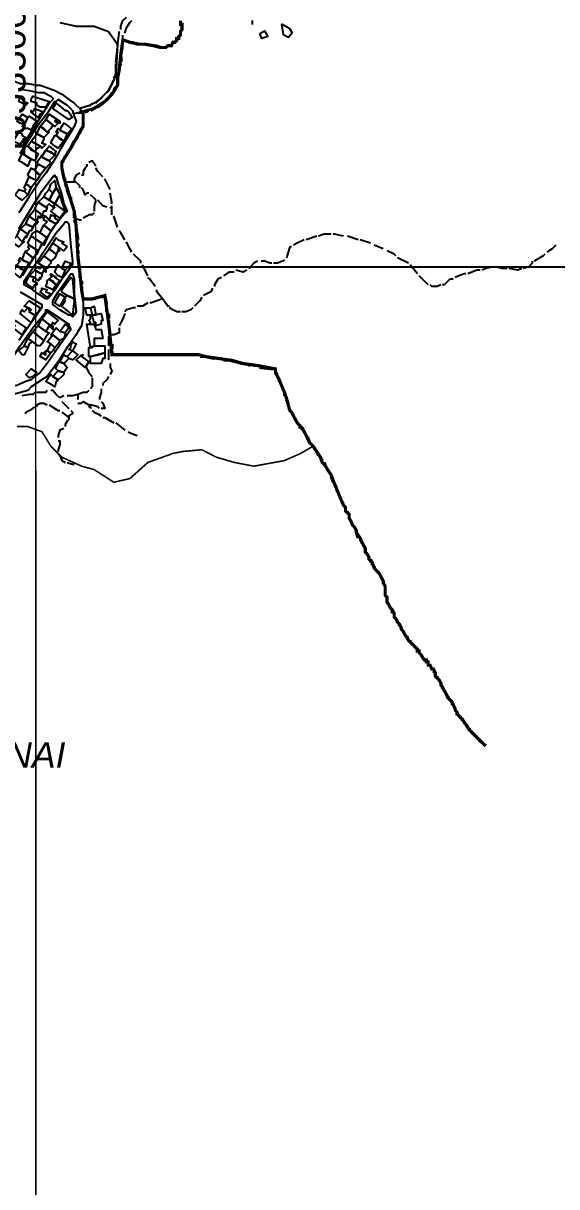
# Model space of a CAD drawing. Header units: millimetres. Extents: x -3588 to 75209, y -3737 to 38254.
# Drawn here: x 28258 to 28660, y 17269 to 18147 of the extents above; entities that cross this region are included whole.
import ezdxf

# ---------------------------------------------------------------- set-up
doc = ezdxf.new("R2010")
doc.units = ezdxf.units.MM
doc.layers.add('P', color=253, linetype='Continuous')
doc.layers.add('T', color=7, linetype='Continuous')

msp = doc.modelspace()

# ---------------------------------------------------------------- linework, layer by layer
msp.add_lwpolyline([(27912.41, 18777.795), (29501.621, 18777.795), (29501.621, 17962.799), (27912.41, 17962.799)], close=True)
at = {"color": 254}
for points in [[(28452.545, 18146.166), (28453.68, 18138.384), (28457.687, 18136.344), (28460.56, 18139.668), (28458.821, 18142.539), (28452.545, 18146.166)], [(28436.217, 18139.125), (28439.519, 18141.15), (28442.146, 18136.725), (28437.568, 18135.301), (28436.217, 18139.125)]]:
    msp.add_lwpolyline(points, dxfattribs=at)
at = {"layer": 'P', "color": 9, "const_width": 1.2}
msp.add_lwpolyline([(28268.186, 12346.771), (28266.285, 21345.396)], dxfattribs=at)
at = {"layer": 'P', "color": 254}
for points, const_width in [([(28376.212, 18148.757), (28376.212, 18145.94), (28377.348, 18145.94), (28377.348, 18143.396), (28377.348, 18141.987), (28376.212, 18140.579), (28376.212, 18139.171), (28376.212, 18137.746), (28374.804, 18136.626), (28374.804, 18135.218), (28373.395, 18135.218), (28373.395, 18133.809), (28371.987, 18132.385), (28370.563, 18132.385), (28369.442, 18129.856), (28368.034, 18129.856), (28366.61, 18129.856), (28365.201, 18128.432), (28363.793, 18128.432), (28362.657, 18128.432), (28361.249, 18128.432), (28355.887, 18129.856), (28349.118, 18130.977), (28344.877, 18130.977), (28338.107, 18132.385), (28334.154, 18133.809), (28332.746, 18133.809), (28331.338, 18124.207), (28329.913, 18110.652), (28328.793, 18105.291), (28328.793, 18099.93), (28324.552, 18093.16), (28319.191, 18087.783), (28311.013, 18082.421), (28301.683, 18079.605), (28302.819, 18079.605), (28302.819, 18074.244), (28302.819, 18071.411), (28302.819, 18068.882), (28300.274, 18064.641), (28293.505, 18052.511), (28289.264, 18045.725), (28286.735, 18041.772), (28286.735, 18037.547), (28288.144, 18030.761), (28290.688, 18022.584), (28293.505, 18013.269), (28296.049, 18005.076), (28297.458, 17994.353), (28298.866, 17971.212), (28300.274, 17959.065), (28301.683, 17945.51), (28302.819, 17938.74), (28309.589, 17938.74), (28319.191, 17941.285), (28322.007, 17920.96), (28324.552, 17896.682), (28335.563, 17896.682), (28340.924, 17896.682), (28343.468, 17896.682), (28346.285, 17896.682), (28351.662, 17896.682), (28354.479, 17896.682), (28357.024, 17896.682), (28366.61, 17896.682), (28371.987, 17896.682), (28380.165, 17896.682), (28385.526, 17896.682), (28389.767, 17896.682), (28395.128, 17895.274), (28412.636, 17892.729), (28423.631, 17889.913), (28434.37, 17888.488), (28447.909, 17885.96), (28447.909, 17883.127), (28450.741, 17877.766), (28451.862, 17874.949), (28454.694, 17868.164), (28456.103, 17864.211), (28458.647, 17854.625), (28460.055, 17853.2), (28464.28, 17845.31), (28468.233, 17841.069), (28471.066, 17835.708), (28473.611, 17830.347), (28476.427, 17827.514), (28473.611, 17826.106), (28466.825, 17822.153), (28454.694, 17816.792), (28431.537, 17812.551), (28416.861, 17815.384), (28403.306, 17819.336), (28392.312, 17824.986), (28377.348, 17823.561), (28370.563, 17822.153), (28351.662, 17815.384), (28338.107, 17803.237), (28325.96, 17800.42), (28311.013, 17810.022), (28301.683, 17812.551), (28286.735, 17819.336), (28278.541, 17827.514), (28271.772, 17838.525), (28261.033, 17842.478), (28252.855, 17842.478)], 1.2), ([(28376.212, 18148.757), (28376.212, 18145.94), (28377.348, 18145.94), (28377.348, 18143.396), (28377.348, 18141.987), (28376.212, 18140.579), (28376.212, 18139.171), (28376.212, 18137.746), (28374.804, 18136.626), (28374.804, 18135.218), (28373.395, 18135.218), (28373.395, 18133.809), (28371.987, 18132.385), (28370.563, 18132.385), (28369.442, 18129.856), (28368.034, 18129.856), (28366.61, 18129.856), (28365.201, 18128.432), (28363.793, 18128.432), (28362.657, 18128.432), (28361.249, 18128.432), (28355.887, 18129.856), (28349.118, 18130.977), (28344.877, 18130.977), (28338.107, 18132.385), (28334.154, 18133.809), (28332.746, 18133.809), (28331.338, 18124.207), (28329.913, 18110.652), (28328.793, 18105.291), (28328.793, 18099.93), (28324.552, 18093.16), (28319.191, 18087.783), (28311.013, 18082.421), (28301.683, 18079.605), (28302.819, 18079.605), (28302.819, 18074.244), (28302.819, 18071.411), (28302.819, 18068.882), (28300.274, 18064.641), (28293.505, 18052.511), (28289.264, 18045.725), (28286.735, 18041.772), (28286.735, 18037.547), (28288.144, 18030.761), (28290.688, 18022.584), (28293.505, 18013.269), (28296.049, 18005.076), (28297.458, 17994.353), (28298.866, 17971.212), (28300.274, 17959.065), (28301.683, 17945.51), (28302.819, 17938.74), (28309.589, 17938.74), (28319.191, 17941.285), (28322.007, 17920.96), (28324.552, 17896.682), (28335.563, 17896.682), (28340.924, 17896.682), (28343.468, 17896.682), (28346.285, 17896.682), (28351.662, 17896.682), (28354.479, 17896.682), (28357.024, 17896.682), (28366.61, 17896.682), (28371.987, 17896.682), (28380.165, 17896.682), (28385.526, 17896.682), (28389.767, 17896.682), (28395.128, 17895.274), (28412.636, 17892.729), (28423.631, 17889.913), (28434.37, 17888.488), (28447.909, 17885.96), (28447.909, 17883.127), (28450.741, 17877.766), (28451.862, 17874.949), (28454.694, 17868.164), (28456.103, 17864.211), (28458.647, 17854.625), (28460.055, 17853.2), (28464.28, 17845.31), (28468.233, 17841.069), (28471.066, 17835.708), (28473.611, 17830.347), (28476.427, 17827.514), (28478.972, 17823.561), (28481.789, 17819.336), (28483.197, 17815.384), (28485.741, 17812.551), (28487.15, 17810.022), (28489.982, 17805.781), (28492.511, 17799.012), (28495.344, 17792.226), (28498.16, 17785.457), (28499.297, 17782.912), (28500.705, 17781.504), (28500.705, 17778.687), (28502.113, 17777.551), (28503.522, 17776.142), (28503.522, 17773.326), (28504.93, 17770.781), (28506.066, 17767.965), (28507.474, 17766.54), (28508.883, 17764.012), (28508.883, 17762.587), (28511.715, 17758.362), (28512.836, 17755.818), (28514.26, 17753.001), (28515.668, 17750.456), (28515.668, 17747.64), (28517.077, 17746.215), (28518.485, 17743.687), (28518.485, 17742.263), (28521.03, 17739.446), (28522.438, 17735.493), (28523.846, 17734.085), (28526.391, 17731.252), (28529.208, 17725.891), (28529.208, 17724.482), (28530.632, 17721.938), (28530.632, 17719.121), (28530.632, 17717.713), (28530.632, 17715.168), (28532.04, 17713.76), (28532.04, 17712.352), (28532.04, 17710.927), (28532.04, 17709.807), (28533.16, 17708.399), (28534.585, 17705.566), (28535.993, 17704.158), (28537.401, 17701.613), (28537.401, 17698.796), (28538.81, 17697.388), (28539.946, 17694.844), (28541.354, 17693.435), (28542.763, 17690.603), (28542.763, 17689.482), (28544.171, 17688.074), (28545.579, 17685.241), (28546.716, 17683.833), (28548.124, 17681.288), (28549.532, 17679.88), (28550.957, 17678.472), (28552.365, 17677.063), (28553.485, 17675.927), (28554.909, 17674.519), (28554.909, 17673.111), (28556.318, 17673.111), (28556.318, 17671.702), (28557.726, 17670.278), (28559.134, 17667.749), (28560.271, 17666.341), (28561.679, 17666.341), (28561.679, 17664.917), (28563.087, 17664.917), (28563.087, 17663.508), (28563.087, 17662.388), (28564.496, 17662.388), (28565.904, 17659.555), (28567.04, 17659.555), (28568.449, 17656.739), (28568.449, 17654.194), (28569.857, 17652.786), (28571.281, 17651.377), (28572.69, 17648.833), (28572.69, 17647.425), (28573.81, 17646.016), (28575.234, 17643.184), (28576.643, 17640.639), (28578.051, 17637.822), (28579.459, 17636.414), (28580.595, 17635.278), (28582.004, 17632.461), (28583.412, 17629.628), (28583.412, 17628.508), (28584.82, 17627.1), (28584.82, 17625.692), (28586.229, 17624.267), (28587.365, 17622.859), (28588.773, 17621.739), (28594.135, 17613.545), (28598.376, 17609.304), (28602.328, 17605.367), (28606.553, 17601.414)], 2.417), ([(28376.212, 18147.349), (28376.212, 18145.94), (28377.348, 18145.94), (28377.348, 18143.396)], 2.417), ([(28374.804, 18136.626), (28374.804, 18135.218), (28373.395, 18135.218), (28373.395, 18133.809), (28371.987, 18132.385), (28370.563, 18132.385), (28369.442, 18129.856), (28368.034, 18129.856)], 2.417), ([(28377.348, 18141.987), (28376.212, 18140.579), (28376.212, 18139.171), (28376.212, 18137.746)], 2.417), ([(28332.746, 18133.809), (28331.338, 18124.207), (28331.338, 18123.071)], 2.417), ([(28338.107, 18132.385), (28334.154, 18133.809)], 2.417), ([(28343.468, 18130.977), (28339.516, 18132.385)], 2.417), ([(28355.887, 18129.856), (28349.118, 18130.977), (28344.877, 18130.977)], 2.417), ([(28361.249, 18128.432), (28357.024, 18129.856)], 2.417), ([(28366.61, 18129.856), (28365.201, 18128.432), (28363.793, 18128.432), (28362.657, 18128.432)], 2.417)]:
    msp.add_lwpolyline(points, dxfattribs=dict(at, const_width=const_width))
for points in [[(28285.311, 18147.349), (28297.458, 18144.532), (28311.013, 18144.532), (28322.007, 18140.579), (28328.793, 18130.977), (28327.385, 18108.107), (28325.96, 18103.882), (28322.007, 18095.977), (28319.191, 18093.16), (28316.374, 18090.327), (28311.013, 18086.374), (28308.468, 18084.966), (28300.274, 18082.421)], [(28331.338, 18141.987), (28331.338, 18144.532), (28332.746, 18148.757), (28335.563, 18151.301)], [(28334.154, 18139.171), (28335.563, 18143.396), (28338.107, 18147.349), (28339.516, 18148.757)], [(28430.417, 18148.757), (28430.417, 18145.94)], [(28126.666, 18144.532), (28128.09, 18144.532), (28134.86, 18143.396), (28141.63, 18141.987), (28159.41, 18135.218), (28172.965, 18130.977), (28182.279, 18127.024), (28201.195, 18121.663), (28214.751, 18116.301), (28228.29, 18110.652), (28237.892, 18108.107), (28246.086, 18105.291), (28251.447, 18102.746), (28255.4, 18101.338), (28261.033, 18101.338), (28267.819, 18099.93), (28270.363, 18099.93), (28274.588, 18098.521), (28281.358, 18095.977), (28286.735, 18093.16), (28292.097, 18089.207), (28296.049, 18086.374), (28297.458, 18084.966), (28300.274, 18082.421)], [(28328.793, 18129.856), (28329.913, 18139.171), (28329.913, 18140.579)], [(28332.746, 18127.024), (28332.746, 18137.746)], [(28327.385, 18117.422), (28328.793, 18128.432)], [(28331.338, 18114.893), (28331.338, 18124.207), (28332.746, 18125.616)]]:
    msp.add_lwpolyline(points, dxfattribs=at)
at = {"layer": 'P'}
for points, const_width in [([(28331.338, 18121.663), (28331.338, 18117.422)], 2.417), ([(28329.913, 18110.652), (28328.793, 18105.291), (28328.793, 18101.338)], 2.417), ([(28331.338, 18116.301), (28329.913, 18113.485)], 2.417), ([(28324.552, 18094.568), (28324.552, 18093.16), (28323.144, 18091.736)], 2.417), ([(28327.385, 18098.521), (28325.96, 18095.977)], 2.417), ([(28312.421, 18083.558), (28311.013, 18082.421), (28308.468, 18081.013)], 2.417), ([(28322.007, 18090.327), (28319.191, 18087.783), (28313.83, 18083.558)], 2.417), ([(28302.819, 18079.605), (28302.819, 18074.244), (28302.819, 18071.411), (28302.819, 18068.882)], 2.417), ([(28307.06, 18081.013), (28304.227, 18079.605)], 2.417), ([(28301.683, 18067.458), (28300.274, 18064.641), (28300.274, 18063.233)], 2.417), ([(28296.049, 18057.872), (28293.505, 18052.511), (28290.688, 18048.558)], 2.417), ([(28298.866, 18062.097), (28297.458, 18059.28)], 2.417), ([(28288.144, 18042.908), (28286.735, 18041.772), (28286.735, 18038.955)], 2.417), ([(28289.264, 18047.133), (28289.264, 18045.725), (28288.144, 18044.317)], 2.417), ([(28286.735, 18037.547), (28288.144, 18030.761), (28289.264, 18028.233)], 2.417), ([(28289.264, 18025.4), (28290.688, 18022.584)], 2.417), ([(28290.688, 18021.447), (28292.097, 18017.222)], 2.417), ([(28293.505, 18015.798), (28293.505, 18013.269), (28296.049, 18005.076)], 2.417), ([(28296.049, 18003.667), (28296.049, 17999.714)], 2.417), ([(28296.049, 17998.306), (28297.458, 17995.473)], 2.417), ([(28297.458, 17992.945), (28298.866, 17983.342)], 2.417), ([(28298.866, 17980.798), (28298.866, 17977.981)], 2.417), ([(28298.866, 17975.149), (28298.866, 17972.62)], 2.417), ([(28298.866, 17969.787), (28300.274, 17960.473)], 2.417), ([(28300.274, 17957.657), (28300.274, 17954.824)], 2.417), ([(28301.683, 17952.295), (28301.683, 17949.463)], 2.417), ([(28301.683, 17948.054), (28301.683, 17945.51), (28302.819, 17938.74), (28304.227, 17938.74)], 2.417), ([(28305.636, 17938.74), (28309.589, 17938.74)], 2.417), ([(28311.013, 17938.74), (28313.83, 17940.148)], 2.417), ([(28316.374, 17940.148), (28319.191, 17941.285), (28320.599, 17934.499)], 2.417), ([(28320.599, 17931.971), (28320.599, 17929.138)], 2.417), ([(28322.007, 17927.73), (28322.007, 17923.777)], 2.417), ([(28322.007, 17922.368), (28322.007, 17920.96), (28323.144, 17911.646)], 2.417), ([(28323.144, 17910.238), (28323.144, 17906.285)], 2.417), ([(28324.552, 17904.86), (28324.552, 17900.635)], 2.417), ([(28324.552, 17899.499), (28324.552, 17896.682), (28332.746, 17896.682)], 2.417), ([(28334.154, 17896.682), (28335.563, 17896.682), (28338.107, 17896.682)], 2.417), ([(28339.516, 17896.682), (28340.924, 17896.682), (28343.468, 17896.682)], 2.417), ([(28344.877, 17896.682), (28346.285, 17896.682), (28351.662, 17896.682), (28354.479, 17896.682), (28355.887, 17896.682)], 2.417), ([(28357.024, 17896.682), (28361.249, 17896.682)], 2.417), ([(28362.657, 17896.682), (28366.61, 17896.682)], 2.417), ([(28368.034, 17896.682), (28371.987, 17896.682), (28378.757, 17896.682)], 2.417), ([(28380.165, 17896.682), (28384.118, 17896.682)], 2.417), ([(28385.526, 17896.682), (28389.767, 17896.682)], 2.417), ([(28390.887, 17895.274), (28395.128, 17895.274), (28401.898, 17893.85)], 2.417), ([(28403.306, 17893.85), (28407.259, 17893.85)], 2.417), ([(28408.684, 17892.729), (28412.636, 17892.729)], 2.417), ([(28414.045, 17892.729), (28423.631, 17889.913)], 2.417), ([(28426.176, 17889.913), (28429.008, 17888.488)], 2.417), ([(28431.537, 17888.488), (28434.37, 17888.488)], 2.417), ([(28435.778, 17887.08), (28446.5, 17885.96)], 2.417), ([(28447.909, 17884.536), (28447.909, 17883.127), (28449.333, 17881.719)], 2.417), ([(28449.333, 17880.311), (28450.741, 17877.766), (28450.741, 17876.358)], 2.417), ([(28451.862, 17874.949), (28454.694, 17868.164), (28454.694, 17865.635)], 2.417), ([(28456.103, 17862.803), (28457.511, 17859.986)], 2.417), ([(28457.511, 17858.85), (28458.647, 17854.625)], 2.417), ([(28460.055, 17853.2), (28464.28, 17845.31), (28465.417, 17843.886)], 2.417), ([(28252.855, 17842.478), (28261.033, 17842.478), (28271.772, 17838.525), (28278.541, 17827.514), (28286.735, 17819.336), (28301.683, 17812.551), (28311.013, 17810.022), (28325.96, 17800.42), (28338.107, 17803.237), (28351.662, 17815.384), (28370.563, 17822.153), (28377.348, 17823.561), (28392.312, 17824.986), (28403.306, 17819.336), (28416.861, 17815.384), (28431.537, 17812.551), (28454.694, 17816.792), (28466.825, 17822.153), (28473.611, 17826.106), (28476.427, 17827.514), (28478.972, 17823.561), (28481.789, 17819.336), (28483.197, 17815.384), (28485.741, 17812.551), (28487.15, 17810.022), (28489.982, 17805.781), (28492.511, 17799.012), (28495.344, 17792.226), (28498.16, 17785.457), (28499.297, 17782.912), (28500.705, 17781.504), (28500.705, 17778.687), (28502.113, 17777.551), (28503.522, 17776.142), (28503.522, 17773.326), (28504.93, 17770.781), (28506.066, 17767.965), (28507.474, 17766.54), (28508.883, 17764.012), (28508.883, 17762.587), (28511.715, 17758.362), (28512.836, 17755.818), (28514.26, 17753.001), (28515.668, 17750.456), (28515.668, 17747.64), (28517.077, 17746.215), (28518.485, 17743.687), (28518.485, 17742.263), (28521.03, 17739.446), (28522.438, 17735.493), (28523.846, 17734.085), (28526.391, 17731.252), (28529.208, 17725.891), (28529.208, 17724.482), (28530.632, 17721.938), (28530.632, 17719.121), (28530.632, 17717.713), (28530.632, 17715.168), (28532.04, 17713.76), (28532.04, 17712.352), (28532.04, 17710.927), (28532.04, 17709.807), (28533.16, 17708.399), (28534.585, 17705.566), (28535.993, 17704.158), (28537.401, 17701.613), (28537.401, 17698.796), (28538.81, 17697.388), (28539.946, 17694.844), (28541.354, 17693.435), (28542.763, 17690.603), (28542.763, 17689.482), (28544.171, 17688.074), (28545.579, 17685.241), (28546.716, 17683.833), (28548.124, 17681.288), (28549.532, 17679.88), (28550.957, 17678.472), (28552.365, 17677.063), (28553.485, 17675.927), (28554.909, 17674.519), (28554.909, 17673.111), (28556.318, 17673.111), (28556.318, 17671.702), (28557.726, 17670.278), (28559.134, 17667.749), (28560.271, 17666.341), (28561.679, 17666.341), (28561.679, 17664.917), (28563.087, 17664.917), (28563.087, 17663.508), (28563.087, 17662.388), (28564.496, 17662.388), (28565.904, 17659.555), (28567.04, 17659.555), (28568.449, 17656.739), (28568.449, 17654.194), (28569.857, 17652.786), (28571.281, 17651.377), (28572.69, 17648.833), (28572.69, 17647.425), (28573.81, 17646.016), (28575.234, 17643.184), (28576.643, 17640.639), (28578.051, 17637.822), (28579.459, 17636.414), (28580.595, 17635.278), (28582.004, 17632.461), (28583.412, 17629.628), (28583.412, 17628.508), (28584.82, 17627.1), (28584.82, 17625.692), (28586.229, 17624.267), (28587.365, 17622.859), (28588.773, 17621.739), (28594.135, 17613.545), (28598.376, 17609.304), (28602.328, 17605.367), (28606.553, 17601.414)], 1.2), ([(28465.417, 17842.478), (28468.233, 17841.069), (28468.233, 17839.661)], 2.417), ([(28469.658, 17838.525), (28471.066, 17835.708)], 2.417), ([(28472.186, 17834.3), (28473.611, 17830.347), (28476.427, 17827.514), (28477.836, 17824.986)], 2.417), ([(28478.972, 17823.561), (28480.38, 17820.745)], 2.417), ([(28481.789, 17819.336), (28483.197, 17816.792)], 2.417), ([(28484.605, 17815.384), (28485.741, 17812.551), (28487.15, 17810.022), (28489.982, 17805.781)], 2.417), ([(28489.982, 17804.661), (28491.391, 17800.42)], 2.417), ([(28492.511, 17799.012), (28493.935, 17796.467)], 2.417), ([(28493.935, 17795.059), (28495.344, 17792.226), (28498.16, 17785.457), (28499.297, 17784.336)], 2.417), ([(28499.297, 17782.912), (28500.705, 17781.504), (28500.705, 17780.095)], 2.417), ([(28502.113, 17778.687), (28502.113, 17777.551), (28503.522, 17776.142), (28503.522, 17774.734)], 2.417), ([(28503.522, 17773.326), (28504.93, 17770.781), (28506.066, 17767.965), (28507.474, 17766.54), (28508.883, 17764.012)], 2.417), ([(28508.883, 17762.587), (28510.307, 17758.362)], 2.417), ([(28511.715, 17757.226), (28512.836, 17755.818), (28512.836, 17754.409)], 2.417), ([(28514.26, 17753.001), (28515.668, 17750.456), (28515.668, 17747.64), (28517.077, 17746.215), (28518.485, 17743.687)], 2.417), ([(28519.621, 17742.263), (28521.03, 17739.446), (28521.03, 17738.038)], 2.417), ([(28522.438, 17736.901), (28522.438, 17735.493), (28523.846, 17734.085)], 2.417), ([(28525.255, 17732.676), (28526.391, 17731.252), (28529.208, 17725.891), (28529.208, 17724.482), (28529.208, 17723.362)], 2.417), ([(28530.632, 17721.938), (28530.632, 17719.121), (28530.632, 17717.713)], 2.417), ([(28530.632, 17716.577), (28530.632, 17715.168), (28532.04, 17713.76)], 2.417), ([(28532.04, 17710.927), (28532.04, 17709.807), (28533.16, 17708.399), (28534.585, 17705.566), (28535.993, 17704.158), (28535.993, 17701.613)], 2.417), ([(28537.401, 17700.205), (28537.401, 17698.796), (28538.81, 17697.388)], 2.417), ([(28539.946, 17696.252), (28539.946, 17694.844), (28541.354, 17693.435), (28541.354, 17692.027)], 2.417), ([(28542.763, 17690.603), (28542.763, 17689.482), (28544.171, 17688.074), (28545.579, 17685.241), (28546.716, 17683.833), (28548.124, 17682.713)], 2.417), ([(28549.532, 17681.288), (28549.532, 17679.88), (28550.957, 17678.472)], 2.417), ([(28552.365, 17677.063), (28553.485, 17675.927), (28554.909, 17674.519)], 2.417), ([(28556.318, 17673.111), (28556.318, 17671.702), (28557.726, 17670.278), (28559.134, 17667.749), (28560.271, 17666.341), (28561.679, 17666.341), (28561.679, 17664.917), (28563.087, 17664.917)], 2.417), ([(28563.087, 17663.508), (28563.087, 17662.388), (28564.496, 17662.388), (28565.904, 17659.555)], 2.417), ([(28567.04, 17658.147), (28568.449, 17656.739), (28568.449, 17655.602)], 2.417), ([(28569.857, 17654.194), (28569.857, 17652.786), (28571.281, 17651.377), (28572.69, 17648.833), (28572.69, 17647.425), (28573.81, 17646.016), (28573.81, 17644.592)], 2.417), ([(28575.234, 17643.184), (28576.643, 17640.639)], 2.417), ([(28578.051, 17639.231), (28578.051, 17637.822), (28579.459, 17636.414), (28579.459, 17635.278)], 2.417), ([(28580.595, 17633.869), (28582.004, 17632.461), (28583.412, 17629.628), (28583.412, 17628.508), (28584.82, 17627.1), (28584.82, 17625.692), (28586.229, 17625.692)], 2.417), ([(28587.365, 17624.267), (28587.365, 17622.859), (28588.773, 17621.739), (28588.773, 17620.314)], 2.417), ([(28590.182, 17618.906), (28593.014, 17616.089)], 2.417), ([(28594.135, 17614.953), (28594.135, 17613.545), (28598.376, 17609.304), (28600.92, 17606.775)], 2.417), ([(28600.92, 17605.367), (28602.328, 17605.367), (28603.737, 17603.942)], 2.417), ([(28605.145, 17602.534), (28606.553, 17601.414)], 2.417)]:
    msp.add_lwpolyline(points, dxfattribs=dict(at, const_width=const_width))
for points in [[(28325.96, 18105.291), (28327.385, 18108.107), (28327.385, 18116.301)], [(28328.793, 18102.746), (28328.793, 18105.291), (28329.913, 18110.652), (28329.913, 18113.485)], [(28320.599, 18094.568), (28322.007, 18095.977), (28323.144, 18098.521), (28325.96, 18103.882)], [(28255.4, 18097.097), (28262.17, 18095.977), (28268.939, 18094.568), (28273.18, 18094.568), (28278.541, 18091.736), (28279.95, 18090.327), (28279.95, 18089.207), (28277.133, 18086.374), (28256.808, 18053.919)], [(28323.144, 18091.736), (28324.552, 18093.16), (28328.793, 18099.93), (28328.793, 18101.338)], [(28256.808, 18091.736), (28258.217, 18090.327), (28258.217, 18087.783), (28261.033, 18086.374), (28259.625, 18084.966), (28254.264, 18087.783), (28255.4, 18091.736), (28256.808, 18091.736)], [(28255.4, 18048.558), (28268.939, 18070.003), (28277.133, 18081.013), (28281.358, 18087.783), (28282.494, 18087.783), (28283.903, 18089.207), (28290.688, 18084.966), (28294.913, 18081.013), (28296.049, 18076.772), (28297.458, 18072.835), (28296.049, 18068.882), (28293.505, 18064.641), (28289.264, 18057.872), (28285.311, 18051.086), (28283.903, 18048.558), (28281.358, 18044.317), (28274.588, 18033.594), (28270.363, 18028.233), (28262.17, 18015.798), (28254.264, 18003.667)], [(28270.363, 18083.558), (28267.819, 18084.966), (28267.819, 18086.374), (28263.578, 18087.783), (28263.578, 18089.207), (28264.986, 18091.736), (28277.133, 18087.783), (28274.588, 18083.558), (28270.363, 18083.558)], [(28289.264, 18081.013), (28290.688, 18081.013), (28292.097, 18079.605), (28294.913, 18075.652), (28292.097, 18074.244), (28279.95, 18082.421), (28282.494, 18086.374), (28289.264, 18081.013)], [(28300.274, 18082.421), (28302.819, 18083.558), (28308.468, 18084.966), (28309.589, 18086.374)], [(28312.421, 18086.374), (28315.238, 18089.207), (28319.191, 18093.16)], [(28313.83, 18083.558), (28319.191, 18087.783), (28322.007, 18090.327)], [(28261.033, 18075.652), (28258.217, 18070.003), (28255.4, 18071.411), (28252.855, 18072.835), (28256.808, 18078.196), (28261.033, 18075.652)], [(28264.986, 18068.882), (28263.578, 18066.05), (28261.033, 18067.458), (28259.625, 18067.458), (28256.808, 18068.882), (28258.217, 18070.003), (28261.033, 18075.652), (28262.17, 18076.772), (28267.819, 18072.835), (28266.411, 18071.411), (28264.986, 18068.882)], [(28270.363, 18078.196), (28268.939, 18075.652), (28263.578, 18079.605), (28263.578, 18081.013), (28264.986, 18079.605), (28266.411, 18082.421), (28273.18, 18079.605), (28270.363, 18078.196)], [(28301.683, 18079.605), (28302.819, 18079.605), (28302.819, 18074.244), (28302.819, 18071.411), (28302.819, 18068.882), (28300.274, 18064.641), (28293.505, 18052.511), (28289.264, 18045.725), (28286.735, 18041.772), (28286.735, 18037.547), (28288.144, 18030.761), (28290.688, 18022.584), (28293.505, 18013.269), (28296.049, 18005.076), (28297.458, 17994.353), (28298.866, 17971.212), (28300.274, 17959.065), (28301.683, 17945.51), (28302.819, 17935.923), (28302.819, 17926.609), (28301.683, 17918.415), (28298.866, 17914.174), (28297.458, 17911.646), (28290.688, 17902.044), (28283.903, 17891.321), (28279.95, 17885.96), (28275.725, 17880.311), (28271.772, 17877.766)], [(28285.311, 18072.835), (28285.311, 18071.411), (28282.494, 18074.244), (28281.358, 18072.835), (28283.903, 18071.411), (28281.358, 18068.882), (28279.95, 18070.003), (28274.588, 18074.244), (28277.133, 18078.196), (28285.311, 18072.835)], [(28300.274, 18082.421), (28301.683, 18079.605)], [(28301.683, 18079.605), (28311.013, 18082.421), (28312.421, 18083.558)], [(28275.725, 18064.641), (28277.133, 18064.641), (28274.588, 18062.097), (28273.18, 18060.688), (28267.819, 18063.233), (28270.363, 18068.882), (28275.725, 18064.641)], [(28273.18, 18067.458), (28270.363, 18068.882), (28274.588, 18074.244), (28279.95, 18070.003), (28278.541, 18067.458), (28275.725, 18064.641), (28273.18, 18067.458)], [(28285.311, 18059.28), (28282.494, 18062.097), (28283.903, 18064.641), (28282.494, 18064.641), (28283.903, 18067.458), (28285.311, 18066.05), (28290.688, 18063.233), (28288.144, 18057.872), (28285.311, 18059.28)], [(28293.505, 18067.458), (28294.913, 18067.458), (28290.688, 18063.233), (28285.311, 18066.05), (28286.735, 18068.882), (28288.144, 18071.411), (28292.097, 18068.882), (28293.505, 18067.458)], [(28256.808, 18057.872), (28255.4, 18055.327), (28250.039, 18057.872), (28254.264, 18064.641), (28256.808, 18063.233), (28256.808, 18062.097), (28259.625, 18060.688), (28256.808, 18057.872)], [(28273.18, 18060.688), (28273.18, 18059.28), (28271.772, 18056.447), (28274.588, 18055.327), (28271.772, 18052.511), (28270.363, 18053.919), (28263.578, 18057.872), (28267.819, 18063.233), (28273.18, 18060.688)], [(28281.358, 18053.919), (28278.541, 18056.447), (28279.95, 18059.28), (28281.358, 18062.097), (28282.494, 18062.097), (28288.144, 18057.872), (28283.903, 18052.511), (28281.358, 18053.919)], [(28256.808, 18048.558), (28259.625, 18053.919), (28261.033, 18053.919), (28266.411, 18049.678), (28268.939, 18048.558), (28266.411, 18042.908), (28263.578, 18044.317), (28256.808, 18048.558)], [(28263.578, 18051.086), (28261.033, 18053.919), (28263.578, 18057.872), (28270.363, 18053.919), (28268.939, 18052.511), (28267.819, 18052.511), (28266.411, 18049.678), (28263.578, 18051.086)], [(28278.541, 18049.678), (28281.358, 18047.133), (28277.133, 18042.908), (28271.772, 18045.725), (28273.18, 18048.558), (28274.588, 18051.086), (28278.541, 18049.678)], [(28281.358, 18048.558), (28281.358, 18047.133), (28274.588, 18051.086), (28277.133, 18053.919), (28282.494, 18049.678), (28281.358, 18048.558)], [(28262.17, 18041.772), (28261.033, 18038.955), (28256.808, 18041.772), (28254.264, 18042.908), (28256.808, 18048.558), (28263.578, 18044.317), (28262.17, 18041.772)], [(28271.772, 18038.955), (28268.939, 18040.364), (28267.819, 18041.772), (28271.772, 18047.133), (28271.772, 18045.725), (28277.133, 18042.908), (28278.541, 18041.772), (28274.588, 18037.547), (28271.772, 18038.955)], [(28312.421, 18038.955), (28309.589, 18042.908), (28307.06, 18041.772)], [(28254.264, 17991.536), (28264.986, 18009.028), (28271.772, 18020.039), (28275.725, 18025.4), (28279.95, 18030.761), (28281.358, 18032.186), (28281.358, 18030.761), (28282.494, 18030.761), (28283.903, 18025.4), (28286.735, 18017.222), (28288.144, 18010.437), (28290.688, 18005.076), (28289.264, 18003.667), (28282.494, 17995.473), (28268.939, 17975.149), (28262.17, 17964.426), (28256.808, 17956.248)], [(28264.986, 18029.353), (28262.17, 18030.761), (28261.033, 18032.186), (28263.578, 18037.547), (28266.411, 18036.123), (28270.363, 18032.186), (28267.819, 18028.233), (28264.986, 18029.353)], [(28267.819, 18033.594), (28266.411, 18036.123), (28268.939, 18040.364), (28274.588, 18037.547), (28270.363, 18032.186), (28267.819, 18033.594)], [(28300.274, 18033.594), (28297.458, 18032.186), (28296.049, 18029.353), (28296.049, 18028.233)], [(28305.636, 18040.364), (28305.636, 18038.955), (28304.227, 18037.547), (28302.819, 18035.002), (28302.819, 18032.186), (28301.683, 18032.186)], [(28317.782, 18030.761), (28313.83, 18035.002), (28312.421, 18037.547)], [(28262.17, 18020.039), (28261.033, 18017.222), (28258.217, 18020.039), (28259.625, 18021.447), (28258.217, 18022.584), (28259.625, 18025.4), (28263.578, 18022.584), (28262.17, 18020.039)], [(28262.17, 18023.992), (28259.625, 18025.4), (28262.17, 18030.761), (28267.819, 18028.233), (28263.578, 18022.584), (28262.17, 18023.992)], [(28278.541, 18025.4), (28281.358, 18028.233), (28282.494, 18022.584), (28279.95, 18018.631), (28277.133, 18021.447), (28278.541, 18025.4)], [(28296.049, 18028.233), (28296.049, 18026.809), (28293.505, 18026.809), (28289.264, 18026.809)], [(28300.274, 18022.584), (28300.274, 18023.992), (28296.049, 18028.233)], [(28323.144, 18021.447), (28319.191, 18029.353)], [(28258.217, 18020.039), (28261.033, 18017.222), (28256.808, 18013.269), (28254.264, 18014.678), (28251.447, 18017.222), (28254.264, 18021.447), (28258.217, 18020.039)], [(28277.133, 18013.269), (28281.358, 18010.437), (28279.95, 18007.908), (28277.133, 18010.437), (28274.588, 18007.908), (28268.939, 18011.861), (28273.18, 18015.798), (28277.133, 18013.269)], [(28274.588, 18018.631), (28277.133, 18021.447), (28279.95, 18018.631), (28277.133, 18013.269), (28273.18, 18015.798), (28274.588, 18018.631)], [(28283.903, 18020.039), (28285.311, 18017.222), (28281.358, 18010.437), (28277.133, 18013.269), (28279.95, 18018.631), (28282.494, 18022.584), (28283.903, 18020.039)], [(28286.735, 18011.861), (28289.264, 18005.076), (28281.358, 18010.437), (28285.311, 18017.222), (28286.735, 18011.861)], [(28307.06, 18018.631), (28305.636, 18018.631), (28304.227, 18017.222), (28302.819, 18021.447), (28301.683, 18022.584)], [(28312.421, 18013.269), (28311.013, 18014.678), (28308.468, 18017.222)], [(28324.552, 18010.437), (28324.552, 18011.861), (28323.144, 18018.631)], [(28271.772, 18002.259), (28274.588, 18001.123), (28273.18, 17999.714), (28270.363, 18001.123), (28270.363, 17999.714), (28268.939, 18001.123), (28267.819, 17996.898), (28262.17, 18001.123), (28266.411, 18006.484), (28271.772, 18002.259)], [(28274.588, 18007.908), (28275.725, 18007.908), (28274.588, 18005.076), (28273.18, 18005.076), (28271.772, 18002.259), (28266.411, 18006.484), (28268.939, 18011.861), (28274.588, 18007.908)], [(28289.264, 18005.076), (28285.311, 17999.714), (28278.541, 18005.076), (28281.358, 18007.908), (28279.95, 18007.908), (28281.358, 18010.437), (28289.264, 18005.076)], [(28312.421, 18013.269), (28311.013, 18009.028), (28311.013, 18005.076)], [(28320.599, 18007.908), (28317.782, 18009.028), (28313.83, 18013.269)], [(28324.552, 18006.484), (28323.144, 18007.908)], [(28324.552, 18006.484), (28324.552, 18009.028)], [(28324.552, 18002.259), (28324.552, 18006.484)], [(28274.588, 17938.74), (28268.939, 17942.693), (28264.986, 17945.51), (28258.217, 17949.463), (28258.217, 17950.887), (28258.217, 17952.295), (28268.939, 17968.379), (28282.494, 17988.704), (28288.144, 17995.473), (28289.264, 17996.898), (28290.688, 17996.898), (28292.097, 17995.473), (28293.505, 17977.981), (28294.913, 17967.259), (28294.913, 17965.834), (28294.913, 17964.426), (28292.097, 17960.473), (28286.735, 17953.704), (28281.358, 17945.51), (28278.541, 17941.285), (28277.133, 17940.148), (28275.725, 17938.74), (28274.588, 17938.74)], [(28267.819, 17996.898), (28268.939, 17996.898), (28267.819, 17995.473), (28266.411, 17995.473), (28264.986, 17992.945), (28259.625, 17995.473), (28262.17, 18001.123), (28267.819, 17996.898)], [(28277.133, 17998.306), (28282.494, 17995.473), (28278.541, 17990.112), (28273.18, 17994.353), (28275.725, 17996.898), (28273.18, 17998.306), (28273.18, 17999.714), (28274.588, 18001.123), (28277.133, 17998.306)], [(28283.903, 17996.898), (28282.494, 17995.473), (28277.133, 17998.306), (28278.541, 18001.123), (28278.541, 18002.259), (28281.358, 18001.123), (28281.358, 17999.714), (28283.903, 17998.306), (28283.903, 17996.898)], [(28301.683, 17998.306), (28300.274, 17998.306), (28296.049, 17999.714)], [(28311.013, 18003.667), (28309.589, 18002.259), (28307.06, 18002.259), (28305.636, 18001.123), (28302.819, 17999.714)], [(28328.793, 17992.945), (28325.96, 18001.123)], [(28261.033, 17987.583), (28259.625, 17984.751), (28259.625, 17986.159), (28256.808, 17981.934), (28252.855, 17986.159), (28255.4, 17991.536), (28261.033, 17987.583)], [(28264.986, 17992.945), (28263.578, 17990.112), (28262.17, 17990.112), (28261.033, 17987.583), (28255.4, 17991.536), (28259.625, 17995.473), (28264.986, 17992.945)], [(28264.986, 17988.704), (28267.819, 17990.112), (28270.363, 17988.704), (28275.725, 17984.751), (28273.18, 17979.39), (28271.772, 17980.798), (28263.578, 17986.159), (28264.986, 17988.704)], [(28277.133, 17987.583), (28275.725, 17984.751), (28270.363, 17988.704), (28271.772, 17991.536), (28273.18, 17994.353), (28278.541, 17990.112), (28277.133, 17987.583)], [(28334.154, 17983.342), (28331.338, 17988.704), (28329.913, 17990.112)], [(28256.808, 17981.934), (28258.217, 17981.934), (28256.808, 17980.798), (28254.264, 17977.981), (28248.614, 17981.934), (28252.855, 17986.159), (28256.808, 17981.934)], [(28267.819, 17972.62), (28264.986, 17969.787), (28259.625, 17974.028), (28262.17, 17976.573), (28261.033, 17977.981), (28262.17, 17979.39), (28268.939, 17975.149), (28267.819, 17972.62)], [(28270.363, 17977.981), (28268.939, 17975.149), (28262.17, 17979.39), (28261.033, 17980.798), (28263.578, 17986.159), (28271.772, 17980.798), (28270.363, 17977.981)], [(28283.903, 17977.981), (28283.903, 17976.573), (28285.311, 17975.149), (28283.903, 17975.149), (28282.494, 17972.62), (28277.133, 17976.573), (28279.95, 17980.798), (28283.903, 17977.981)], [(28290.688, 17977.981), (28288.144, 17975.149), (28283.903, 17977.981), (28279.95, 17980.798), (28282.494, 17984.751), (28283.903, 17983.342), (28288.144, 17981.934), (28286.735, 17980.798), (28290.688, 17977.981)], [(28339.516, 17974.028), (28338.107, 17976.573), (28335.563, 17981.934)], [(28469.658, 17983.342), (28464.28, 17980.798), (28461.464, 17979.39)], [(28478.972, 17986.159), (28471.066, 17983.342)], [(28489.982, 17987.583), (28484.605, 17987.583), (28480.38, 17986.159)], [(28499.297, 17986.159), (28492.511, 17987.583), (28491.391, 17987.583)], [(28510.307, 17983.342), (28502.113, 17986.159)], [(28519.621, 17980.798), (28511.715, 17983.342)], [(28529.208, 17976.573), (28522.438, 17979.39)], [(28659.35, 17979.39), (28656.533, 17976.573), (28653.988, 17975.149), (28652.58, 17974.028)], [(28263.578, 17967.259), (28262.17, 17965.834), (28256.808, 17968.379), (28258.217, 17972.62), (28259.625, 17975.149), (28259.625, 17974.028), (28264.986, 17969.787), (28263.578, 17967.259)], [(28278.541, 17965.834), (28277.133, 17964.426), (28275.725, 17961.609), (28268.939, 17965.834), (28273.18, 17971.212), (28278.541, 17967.259), (28278.541, 17965.834)], [(28282.494, 17972.62), (28282.494, 17971.212), (28281.358, 17969.787), (28278.541, 17967.259), (28273.18, 17971.212), (28277.133, 17976.573), (28282.494, 17972.62)], [(28346.285, 17965.834), (28346.285, 17967.259), (28340.924, 17972.62)], [(28460.055, 17977.981), (28458.647, 17977.981), (28457.511, 17974.028), (28456.103, 17969.787)], [(28538.81, 17971.212), (28537.401, 17972.62), (28532.04, 17975.149)], [(28651.156, 17972.62), (28649.747, 17971.212), (28642.978, 17967.259)], [(28255.4, 17961.609), (28258.217, 17960.473), (28255.4, 17954.824), (28250.039, 17959.065), (28251.447, 17961.609), (28250.039, 17963.018), (28252.855, 17964.426), (28255.4, 17961.609)], [(28256.808, 17968.379), (28262.17, 17965.834), (28258.217, 17960.473), (28252.855, 17964.426), (28255.4, 17967.259), (28254.264, 17967.259), (28255.4, 17969.787), (28256.808, 17968.379)], [(28268.939, 17959.065), (28266.411, 17960.473), (28267.819, 17963.018), (28270.363, 17961.609), (28271.772, 17963.018), (28274.588, 17960.473), (28274.588, 17959.065), (28273.18, 17960.473), (28271.772, 17957.657), (28268.939, 17959.065)], [(28283.903, 17956.248), (28281.358, 17959.065), (28282.494, 17961.609), (28283.903, 17964.426), (28286.735, 17961.609), (28289.264, 17960.473), (28286.735, 17954.824), (28283.903, 17956.248)], [(28292.097, 17963.018), (28289.264, 17960.473), (28286.735, 17961.609), (28289.264, 17967.259), (28293.505, 17965.834), (28292.097, 17963.018)], [(28351.662, 17956.248), (28347.709, 17964.426)], [(28434.37, 17967.259), (28431.537, 17965.834), (28429.008, 17963.018), (28427.584, 17961.609)], [(28445.092, 17965.834), (28443.956, 17965.834), (28439.731, 17967.259), (28437.186, 17967.259)], [(28454.694, 17968.379), (28453.286, 17967.259), (28449.333, 17965.834), (28446.5, 17965.834)], [(28548.124, 17965.834), (28539.946, 17969.787)], [(28554.909, 17957.657), (28549.532, 17964.426)], [(28611.931, 17963.018), (28606.553, 17961.609), (28603.737, 17960.473)], [(28622.653, 17961.609), (28618.7, 17961.609), (28614.459, 17963.018)], [(28633.664, 17961.609), (28630.831, 17960.473), (28624.062, 17961.609)], [(28641.57, 17967.259), (28641.57, 17965.834), (28639.025, 17963.018), (28634.784, 17961.609)], [(28264.986, 17953.704), (28264.986, 17952.295), (28267.819, 17950.887), (28267.819, 17949.463), (28266.411, 17949.463), (28264.986, 17946.934), (28259.625, 17950.887), (28262.17, 17956.248), (28266.411, 17954.824), (28264.986, 17953.704)], [(28271.772, 17957.657), (28271.772, 17956.248), (28270.363, 17953.704), (28270.363, 17954.824), (28268.939, 17952.295), (28266.411, 17954.824), (28262.17, 17956.248), (28266.411, 17960.473), (28271.772, 17957.657)], [(28279.95, 17952.295), (28282.494, 17949.463), (28279.95, 17945.51), (28274.588, 17948.054), (28275.725, 17950.887), (28275.725, 17952.295), (28277.133, 17953.704), (28279.95, 17952.295)], [(28283.903, 17950.887), (28282.494, 17949.463), (28277.133, 17953.704), (28279.95, 17956.248), (28278.541, 17956.248), (28278.541, 17957.657), (28282.494, 17954.824), (28281.358, 17954.824), (28285.311, 17952.295), (28283.903, 17950.887)], [(28293.505, 17926.609), (28292.097, 17926.609), (28285.311, 17930.562), (28279.95, 17934.499), (28279.95, 17935.923), (28279.95, 17937.332), (28283.903, 17944.101), (28293.505, 17957.657), (28294.913, 17957.657), (28296.049, 17953.704), (28296.049, 17942.693), (28297.458, 17929.138), (28296.049, 17926.609), (28294.913, 17925.185), (28293.505, 17926.609)], [(28293.505, 17940.148), (28290.688, 17941.285), (28286.735, 17944.101), (28286.735, 17945.51), (28293.505, 17954.824), (28294.913, 17953.704), (28296.049, 17938.74), (28293.505, 17940.148)], [(28357.024, 17948.054), (28353.071, 17953.704), (28351.662, 17954.824)], [(28407.259, 17954.824), (28404.443, 17953.704), (28401.898, 17949.463), (28401.898, 17948.054)], [(28416.861, 17959.065), (28412.636, 17959.065), (28408.684, 17956.248)], [(28426.176, 17960.473), (28423.631, 17959.065), (28417.998, 17960.473)], [(28563.087, 17949.463), (28556.318, 17956.248)], [(28582.004, 17953.704), (28579.459, 17953.704), (28575.234, 17949.463), (28573.81, 17949.463)], [(28591.606, 17957.657), (28590.182, 17957.657), (28586.229, 17956.248), (28583.412, 17954.824)], [(28602.328, 17960.473), (28599.784, 17960.473), (28593.014, 17957.657)], [(28255.4, 17944.101), (28271.772, 17934.499), (28271.772, 17933.379), (28271.772, 17931.971), (28264.986, 17922.368), (28254.264, 17907.405)], [(28277.133, 17941.285), (28275.725, 17940.148), (28270.363, 17944.101), (28271.772, 17945.51), (28271.772, 17946.934), (28275.725, 17945.51), (28274.588, 17944.101), (28278.541, 17942.693), (28277.133, 17941.285)], [(28362.657, 17938.74), (28358.432, 17944.101), (28358.432, 17945.51)], [(28400.49, 17946.934), (28399.081, 17944.101), (28393.72, 17941.285)], [(28572.69, 17949.463), (28569.857, 17948.054), (28565.904, 17948.054), (28564.496, 17949.463)], [(28268.939, 17929.138), (28266.411, 17926.609), (28262.17, 17929.138), (28263.578, 17930.562), (28262.17, 17931.971), (28262.17, 17930.562), (28261.033, 17931.971), (28258.217, 17933.379), (28262.17, 17937.332), (28270.363, 17931.971), (28268.939, 17929.138)], [(28289.264, 17938.74), (28288.144, 17938.74), (28285.311, 17933.379), (28281.358, 17935.923), (28285.311, 17942.693), (28289.264, 17940.148), (28289.264, 17938.74)], [(28296.049, 17938.74), (28296.049, 17937.332), (28294.913, 17926.609), (28292.097, 17929.138), (28286.735, 17933.379), (28289.264, 17937.332), (28288.144, 17938.74), (28289.264, 17940.148), (28290.688, 17941.285), (28296.049, 17938.74)], [(28351.662, 17935.923), (28347.709, 17933.379), (28343.468, 17933.379)], [(28362.657, 17938.74), (28358.432, 17937.332), (28354.479, 17935.923), (28353.071, 17935.923)], [(28368.034, 17933.379), (28366.61, 17933.379), (28362.657, 17938.74)], [(28392.312, 17940.148), (28390.887, 17937.332), (28386.935, 17933.379)], [(28263.578, 17877.766), (28259.625, 17876.358), (28252.855, 17873.525), (28246.086, 17872.405), (28236.484, 17869.588), (28235.075, 17868.164), (28233.939, 17869.588), (28233.939, 17870.996), (28237.892, 17876.358), (28247.494, 17891.321), (28255.4, 17903.452), (28264.986, 17917.007), (28270.363, 17923.777), (28274.588, 17929.138), (28274.588, 17930.562), (28275.725, 17930.562), (28292.097, 17919.824), (28292.097, 17918.415), (28293.505, 17915.599), (28283.903, 17902.044), (28275.725, 17889.913), (28270.363, 17883.127), (28266.411, 17880.311), (28263.578, 17877.766)], [(28262.17, 17930.562), (28262.17, 17929.138), (28266.411, 17926.609), (28263.578, 17920.96), (28255.4, 17927.73), (28256.808, 17930.562), (28258.217, 17929.138), (28261.033, 17931.971), (28262.17, 17930.562)], [(28282.494, 17920.96), (28281.358, 17919.824), (28279.95, 17920.96), (28278.541, 17918.415), (28271.772, 17923.777), (28275.725, 17929.138), (28283.903, 17922.368), (28282.494, 17920.96)], [(28307.06, 17931.971), (28308.468, 17931.971), (28309.589, 17926.609), (28305.636, 17926.609), (28304.227, 17931.971), (28307.06, 17931.971)], [(28307.06, 17919.824), (28308.468, 17920.96), (28307.06, 17922.368), (28308.468, 17923.777), (28308.468, 17926.609)], [(28308.468, 17931.971), (28311.013, 17933.379), (28312.421, 17926.609), (28309.589, 17926.609)], [(28316.374, 17920.96), (28316.374, 17919.824), (28312.421, 17918.415), (28312.421, 17920.96), (28311.013, 17920.96), (28309.589, 17926.609), (28316.374, 17927.73), (28317.782, 17922.368), (28316.374, 17922.368), (28316.374, 17920.96)], [(28334.154, 17927.73), (28332.746, 17923.777), (28331.338, 17920.96), (28329.913, 17918.415)], [(28342.332, 17931.971), (28340.924, 17931.971), (28335.563, 17930.562), (28334.154, 17929.138)], [(28376.212, 17929.138), (28373.395, 17929.138), (28370.563, 17930.562), (28368.034, 17931.971)], [(28385.526, 17931.971), (28384.118, 17930.562), (28380.165, 17929.138), (28377.348, 17929.138)], [(28258.217, 17914.174), (28256.808, 17911.646), (28250.039, 17917.007), (28251.447, 17918.415), (28250.039, 17919.824), (28251.447, 17922.368), (28259.625, 17917.007), (28258.217, 17914.174)], [(28274.588, 17910.238), (28273.18, 17907.405), (28264.986, 17914.174), (28268.939, 17918.415), (28274.588, 17914.174), (28277.133, 17913.054), (28274.588, 17910.238)], [(28278.541, 17918.415), (28279.95, 17918.415), (28279.95, 17915.599), (28277.133, 17918.415), (28274.588, 17914.174), (28268.939, 17918.415), (28271.772, 17923.777), (28278.541, 17918.415)], [(28290.688, 17918.415), (28292.097, 17917.007), (28289.264, 17913.054), (28285.311, 17914.174), (28289.264, 17919.824), (28290.688, 17918.415)], [(28308.468, 17919.824), (28311.013, 17919.824), (28312.421, 17915.599), (28316.374, 17915.599), (28317.782, 17908.813), (28311.013, 17908.813), (28311.013, 17903.452), (28308.468, 17902.044), (28305.636, 17919.824), (28308.468, 17919.824)], [(28271.772, 17904.86), (28270.363, 17903.452), (28268.939, 17903.452), (28264.986, 17906.285), (28261.033, 17908.813), (28264.986, 17914.174), (28273.18, 17907.405), (28271.772, 17904.86)], [(28283.903, 17904.86), (28281.358, 17902.044), (28278.541, 17904.86), (28275.725, 17906.285), (28279.95, 17911.646), (28285.311, 17907.405), (28283.903, 17904.86)], [(28288.144, 17908.813), (28285.311, 17907.405), (28279.95, 17911.646), (28278.541, 17911.646), (28282.494, 17917.007), (28285.311, 17914.174), (28289.264, 17913.054), (28289.264, 17911.646), (28288.144, 17908.813)], [(28323.144, 17910.238), (28322.007, 17910.238), (28322.007, 17904.86), (28322.007, 17903.452)], [(28329.913, 17917.007), (28329.913, 17913.054), (28325.96, 17911.646), (28324.552, 17911.646)], [(28261.033, 17902.044), (28258.217, 17896.682), (28256.808, 17896.682), (28254.264, 17899.499), (28258.217, 17903.452), (28261.033, 17902.044)], [(28262.17, 17904.86), (28261.033, 17902.044), (28258.217, 17903.452), (28261.033, 17908.813), (28264.986, 17906.285), (28262.17, 17904.86)], [(28279.95, 17899.499), (28278.541, 17898.091), (28275.725, 17899.499), (28278.541, 17904.86), (28281.358, 17902.044), (28279.95, 17899.499)], [(28296.049, 17902.044), (28294.913, 17899.499), (28292.097, 17900.635), (28293.505, 17902.044), (28293.505, 17903.452), (28294.913, 17906.285), (28297.458, 17904.86), (28296.049, 17902.044)], [(28309.589, 17902.044), (28311.013, 17903.452), (28317.782, 17903.452), (28319.191, 17903.452), (28319.191, 17898.091), (28308.468, 17895.274), (28307.06, 17895.274), (28307.06, 17902.044), (28308.468, 17902.044), (28309.589, 17902.044)], [(28322.007, 17900.635), (28322.007, 17892.729)], [(28275.725, 17899.499), (28278.541, 17898.091), (28274.588, 17892.729), (28270.363, 17895.274), (28271.772, 17898.091), (28274.588, 17896.682), (28274.588, 17898.091), (28273.18, 17898.091), (28274.588, 17899.499), (28275.725, 17899.499)], [(28288.144, 17889.913), (28290.688, 17887.08), (28288.144, 17883.127), (28283.903, 17884.536), (28281.358, 17887.08), (28282.494, 17887.08), (28283.903, 17889.913), (28285.311, 17891.321), (28288.144, 17889.913)], [(28290.688, 17895.274), (28292.097, 17893.85), (28288.144, 17889.913), (28285.311, 17891.321), (28288.144, 17896.682), (28290.688, 17895.274)], [(28296.049, 17893.85), (28294.913, 17892.729), (28292.097, 17893.85), (28290.688, 17895.274), (28294.913, 17899.499), (28298.866, 17896.682), (28296.049, 17893.85)], [(28301.683, 17896.682), (28302.819, 17896.682), (28301.683, 17895.274), (28307.06, 17891.321), (28304.227, 17887.08), (28297.458, 17892.729), (28301.683, 17896.682)], [(28313.83, 17896.682), (28319.191, 17898.091), (28319.191, 17893.85), (28317.782, 17893.85), (28316.374, 17889.913), (28308.468, 17889.913), (28308.468, 17895.274), (28313.83, 17896.682)], [(28264.986, 17880.311), (28262.17, 17879.174), (28259.625, 17881.719), (28263.578, 17885.96), (28267.819, 17883.127), (28264.986, 17880.311)], [(28286.735, 17880.311), (28283.903, 17877.766), (28279.95, 17880.311), (28283.903, 17884.536), (28288.144, 17883.127), (28288.144, 17881.719), (28286.735, 17880.311)], [(28304.227, 17888.488), (28307.06, 17883.127), (28308.468, 17881.719), (28309.589, 17880.311)], [(28323.144, 17889.913), (28323.144, 17887.08), (28324.552, 17884.536), (28323.144, 17881.719)], [(28271.772, 17877.766), (28263.578, 17872.405), (28261.033, 17869.588), (28250.039, 17866.755), (28235.075, 17862.803), (28224.337, 17859.986), (28216.159, 17858.85), (28210.798, 17858.85), (28201.195, 17856.033), (28190.473, 17854.625), (28175.509, 17850.672), (28166.195, 17849.263), (28145.871, 17847.839), (28137.677, 17846.431), (28129.499, 17843.886), (28114.535, 17837.117), (28100.98, 17831.755)], [(28279.95, 17880.311), (28283.903, 17877.766), (28282.494, 17876.358), (28281.358, 17872.405), (28279.95, 17873.525), (28274.588, 17876.358), (28277.133, 17880.311), (28278.541, 17881.719), (28279.95, 17880.311)], [(28309.589, 17879.174), (28309.589, 17877.766), (28309.589, 17874.949), (28309.589, 17872.405), (28308.468, 17870.996)], [(28322.007, 17880.311), (28320.599, 17877.766), (28317.782, 17874.949), (28317.782, 17873.525)], [(28266.411, 17868.164), (28264.986, 17866.755), (28262.17, 17866.755), (28256.808, 17865.635)], [(28275.725, 17869.588), (28274.588, 17868.164), (28273.18, 17868.164), (28270.363, 17868.164), (28267.819, 17868.164)], [(28285.311, 17864.211), (28282.494, 17866.755), (28279.95, 17869.588), (28278.541, 17869.588)], [(28288.144, 17865.635), (28285.311, 17864.211)], [(28298.866, 17866.755), (28294.913, 17865.635), (28290.688, 17865.635)], [(28307.06, 17869.588), (28305.636, 17868.164), (28302.819, 17868.164), (28298.866, 17866.755)], [(28298.866, 17866.755), (28298.866, 17862.803)], [(28316.374, 17870.996), (28316.374, 17868.164), (28315.238, 17864.211), (28315.238, 17862.803)], [(28259.625, 17852.08), (28259.625, 17853.2), (28262.17, 17854.625), (28264.986, 17856.033), (28266.411, 17857.441)], [(28267.819, 17857.441), (28267.819, 17858.85), (28270.363, 17859.986), (28273.18, 17859.986), (28275.725, 17858.85)], [(28277.133, 17858.85), (28281.358, 17856.033), (28283.903, 17854.625), (28285.311, 17854.625)], [(28286.735, 17861.394), (28289.264, 17858.85), (28292.097, 17856.033)], [(28298.866, 17859.986), (28301.683, 17859.986), (28302.819, 17861.394), (28307.06, 17858.85)], [(28315.238, 17856.033), (28313.83, 17857.441), (28308.468, 17858.85), (28307.06, 17857.441)], [(28307.06, 17857.441), (28308.468, 17857.441), (28308.468, 17856.033)], [(28316.374, 17861.394), (28317.782, 17859.986), (28319.191, 17856.033), (28316.374, 17856.033)], [(28286.735, 17853.2), (28292.097, 17849.263)], [(28292.097, 17849.263), (28292.097, 17847.839), (28290.688, 17846.431), (28289.264, 17843.886), (28289.264, 17842.478)], [(28293.505, 17854.625), (28294.913, 17853.2), (28294.913, 17852.08), (28292.097, 17850.672), (28292.097, 17849.263)], [(28309.589, 17854.625), (28311.013, 17853.2), (28313.83, 17852.08), (28316.374, 17850.672)], [(28317.782, 17849.263), (28319.191, 17849.263), (28325.96, 17845.31)], [(28288.144, 17841.069), (28285.311, 17839.661), (28283.903, 17835.708), (28283.903, 17834.3)], [(28327.385, 17845.31), (28334.154, 17839.661)], [(28283.903, 17831.755), (28285.311, 17831.755), (28285.311, 17828.939), (28283.903, 17824.986), (28283.903, 17823.561)], [(28336.699, 17838.525), (28339.516, 17837.117), (28343.468, 17835.708)], [(28283.903, 17822.153), (28285.311, 17820.745), (28286.735, 17816.792), (28289.264, 17815.384)], [(28290.688, 17815.384), (28294.913, 17813.975), (28296.049, 17813.975)]]:
    msp.add_lwpolyline(points, dxfattribs=at)

# ---------------------------------------------------------------- texts
at = {"layer": 'T', "insert": (28238.52, 18045.536), "char_height": 20.80483, "attachment_point": 1, "rotation": 90}
msp.add_mtext('{\\fArial|b0|i0|c0|p18;1053500}', dxfattribs=at)
at = {"layer": 'T', "insert": (28219.44, 17604.279), "char_height": 19.20446, "attachment_point": 1}
msp.add_mtext('{\\fArial|b0|i1|c0|p18;SINAI}', dxfattribs=at)

doc.saveas('drawing.dxf')
